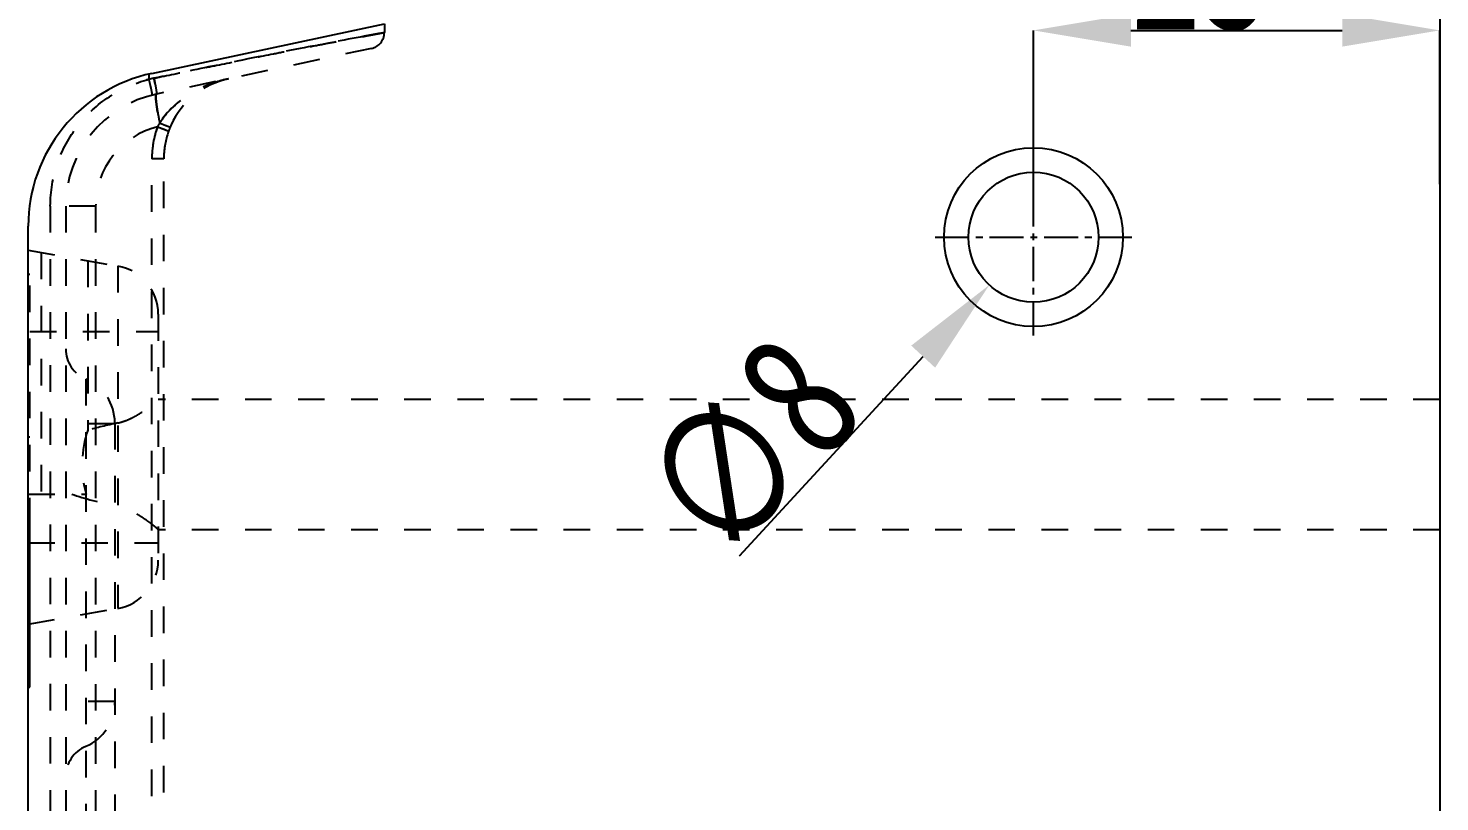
# Model space of a CAD drawing. Header units: millimetres. Extents: x -941 to 1421, y -11614 to -3210.
# Drawn here: x 328.7 to 415.5, y -5915.2 to -5867.6 of the extents above; entities that cross this region are included whole.
import ezdxf

# ---------------------------------------------------------------- set-up
doc = ezdxf.new("R2010")
doc.units = ezdxf.units.MM
doc.header["$LTSCALE"] = 16.335
doc.header["$PDMODE"] = 3
doc.header["$PDSIZE"] = 0.3125
doc.linetypes.add('CENTER', pattern=[0.6, 0.375, -0.075, 0.075, -0.075])
doc.linetypes.add('HIDDEN', pattern=[0.2, 0.1, -0.1])
doc.layers.get('0').update_dxf_attribs({"linetype": 'CONTINUOUS'})
doc.layers.get('Defpoints').update_dxf_attribs({"linetype": 'CONTINUOUS'})
doc.layers.add('DEFAULT_2', color=8, linetype='HIDDEN')
doc.styles.get("Standard").update_dxf_attribs({"font": 'txt', "width": 0.8})
doc.dimstyles.new('ISO-25', dxfattribs={"dimtxt": 8, "dimasz": 6, "dimexe": 0, "dimexo": 0, "dimgap": 0, "dimtad": 1, "dimdsep": 46, "dimtxsty": 'Standard', "dimcen": 0, "dimclrd": 4, "dimclre": 4, "dimclrt": 6, "dimazin": 0, "dimtfac": 1, "dimtofl": 0, "dimtmove": 0, "dimatfit": 3, "dimfxl": 0, "dimarcsym": 0})

# ---------------------------------------------------------------- blocks, each defined once
blk = doc.blocks.new('*D628')
at = {"color": 4, "lineweight": -2}
for p, q in [((390.501, -5878.224), (390.501, -5867.747)), ((396.501, -5867.747), (409.501, -5867.747)), ((415.501, -5877.217), (415.501, -5867.747))]:
    blk.add_line(p, q, dxfattribs=at)
at = {"color": 4}
for points in [[(396.501, -5866.747), (396.501, -5868.747), (390.501, -5867.747)], [(409.501, -5866.747), (409.501, -5868.747), (415.501, -5867.747)]]:
    blk.add_solid(points, dxfattribs=at)
at = {"layer": 'Defpoints', "color": 0}
for p in [(415.501, -5867.747), (415.501, -5877.217), (390.501, -5878.224)]:
    blk.add_point(p, dxfattribs=at)
at = {"color": 6, "insert": (400.826, -5863.747), "char_height": 8, "attachment_point": 5}
blk.add_mtext('25', dxfattribs=at)
blk = doc.blocks.new('*D629')
at = {"color": 4, "lineweight": -2}
blk.add_line((372.412, -5900.061), (383.718, -5887.815), dxfattribs=at)
at = {"color": 4}
blk.add_solid([(382.983, -5887.137), (384.452, -5888.494), (387.788, -5883.407)], dxfattribs=at)
at = {"layer": 'Defpoints', "color": 0}
for p in [(393.214, -5877.529), (387.788, -5883.407)]:
    blk.add_point(p, dxfattribs=at)
at = {"color": 6, "insert": (373.091, -5893.429), "char_height": 8, "attachment_point": 5, "rotation": 47.28739}
blk.add_mtext('∅8', dxfattribs=at)

msp = doc.modelspace()

# ---------------------------------------------------------------- linework, layer by layer
at = {"color": 7, "linetype": 'Continuous'}
for p, q in [((415.501, -5795.468), (415.501, -6175.468)), ((336.269, -5870.393), (350.566, -5867.354)), ((328.657, -6175.468), (328.657, -5879.793)), ((328.657, -5898.142), (328.757, -5898.142)), ((328.757, -5908.142), (328.757, -5898.142)), ((328.657, -5908.142), (328.757, -5908.142))]:
    msp.add_line(p, q, dxfattribs=at)
at = {"color": 1, "linetype": 'CENTER', "ltscale": 0.342088}
for p, q in [((390.501, -5886.518), (390.501, -5874.418)), ((384.451, -5880.468), (396.551, -5880.468))]:
    msp.add_line(p, q, dxfattribs=at)
at = {"color": 7, "linetype": 'Continuous'}
for radius in [5.5, 4]:
    msp.add_circle((390.501, -5880.468), radius, dxfattribs=at)
msp.add_arc((338.267, -5879.793), 9.61, 102, 180, dxfattribs=at)
at = {"layer": 'DEFAULT_2', "color": 8, "linetype": 'HIDDEN'}
for p, q in [((350.201, -5867.946), (349.334, -5868.11)), ((350.24, -5867.939), (350.201, -5867.946)), ((350.566, -5867.876), (350.24, -5867.939)), ((350.566, -5867.354), (350.566, -5867.876)), ((349.77, -5868.859), (336.54, -5871.671)), ((336.069, -5870.437), (336.069, -5870.762)), ((336.264, -6052.061), (336.264, -5875.643)), ((336.998, -5875.643), (336.264, -5875.643)), ((336.998, -6061.633), (336.998, -5875.643)), ((330.016, -5878.55), (330.016, -6083.955)), ((332.803, -5878.552), (330.016, -5878.552)), ((330.968, -5878.552), (330.968, -6082.951)), ((332.803, -5878.552), (332.803, -6052.363)), ((328.657, -5881.273), (334.178, -5882.246)), ((329.457, -5881.414), (329.457, -5896.273)), ((332.315, -5881.918), (332.315, -5892.345)), ((328.757, -5882.773), (328.657, -5882.773)), ((328.757, -5898.142), (328.757, -5882.773)), ((334.178, -5882.246), (334.178, -5903.299)), ((336.657, -5885.201), (336.657, -5900.345)), ((328.757, -5886.273), (336.657, -5886.273)), ((328.757, -5887.773), (328.657, -5887.773)), ((332.199, -5889.197), (332.199, -6040.429)), ((415.501, -5890.463), (336.657, -5890.463)), ((333.983, -5891.95), (330.968, -5891.95)), ((333.983, -5891.886), (333.983, -6037.739)), ((328.757, -5892.773), (328.657, -5892.773)), ((328.657, -5896.273), (332.219, -5896.273)), ((415.501, -5898.463), (336.657, -5898.463)), ((328.657, -5899.273), (336.657, -5899.273)), ((328.757, -5903.142), (328.657, -5903.142)), ((328.657, -5904.273), (334.178, -5903.299)), ((333.983, -5909.035), (330.968, -5909.035))]:
    msp.add_line(p, q, dxfattribs=at)
for centre, radius, start, end in [((349.561, -5867.876), 1.005, 282, 0), ((620.95, -7243.062), 1401.565, 101.554039, 101.714126), ((338.216, -5879.011), 8.524, 104.58538, 105.79585), ((338.006, -5878.558), 8.033, 101.58766, 103.95), ((320.85, -5873.975), 15.886, 10.59442, 11.94339), ((342.023, -5875.643), 5.025, 102, 155.50932), ((338.003, -5878.552), 7.035, 102, 180), ((356.251, -5869.475), 19.907, 189.52007, 191.49739), ((340.791, -5876.008), 4.792, 143.87039, 145.39355), ((340.934, -5876.114), 4.97, 141.28486, 143.86446), ((337.827, -5878.552), 5.024, 104.0796, 180.00392), ((342.132, -5875.649), 5.868, 160.37115, 179.93391), ((342.047, -5875.632), 5.782, 165.11816, 166.84579), ((342.092, -5875.644), 5.828, 160.28695, 165.11483), ((341.366, -5876.318), 5.443, 148.12089, 150.98866), ((341.329, -5876.297), 5.401, 148.11712, 150.99538), ((341.308, -5876.284), 5.377, 148.10088, 149.0694), ((340.646, -5875.909), 4.617, 145.38832, 147.71906), ((342.039, -5875.647), 5.041, 161.92714, 179.97107), ((342.072, -5875.658), 5.077, 160.3247, 161.92661), ((341.846, -5875.576), 4.836, 158.08001, 160.3426), ((341.975, -5875.627), 4.974, 156.95863, 158.07925), ((341.942, -5875.609), 4.937, 155.47055, 157.00213), ((341.913, -5875.596), 4.905, 155.49134, 157.00678), ((341.983, -5875.639), 4.985, 172.58813, 175.08154), ((342.018, -5875.643), 5.02, 170.11234, 172.58814), ((342.069, -5875.642), 5.071, 178.57189, 180.00455), ((342.012, -5875.64), 5.013, 175.08892, 178.57599), ((333.657, -5885.201), 3, 0, 80), ((332.978, -5887.344), 2.01, 180, 247.18511), ((331.069, -5891.883), 2.914, 0.00003, 67.18511), ((333.657, -5900.345), 3, 280, 0), ((331.069, -5909.102), 2.914, 292.81489, 359.99997), ((332.978, -5913.641), 2.01, 112.81489, 180)]:
    msp.add_arc(centre, radius, start, end, dxfattribs=at)
for centre, major_axis, ratio, start_param, end_param in [((334.2, -5894.463), (0, 4), 0.555556, 1.012873, 2.040363), ((351.56, -5894.463), (22.685, 0), 0.176327, 2.443782, 2.583669), ((351.56, -5894.463), (22.685, 0), 0.176327, -2.672026, -2.443782)]:
    msp.add_ellipse(centre, major_axis=major_axis, ratio=ratio, start_param=start_param, end_param=end_param, dxfattribs=at)
for points, knots in [([(336.392, -5870.688), (337.221, -5870.516), (338.869, -5870.176), (341.317, -5869.675), (343.322, -5869.271), (344.876, -5868.963), (345.976, -5868.747), (347.006, -5868.549), (347.94, -5868.372), (348.75, -5868.219), (349.336, -5868.109), (349.727, -5868.036), (349.959, -5867.992), (350.151, -5867.956), (350.303, -5867.927), (350.417, -5867.905), (350.49, -5867.891), (350.53, -5867.883), (350.55, -5867.88), (350.558, -5867.876), (350.566, -5867.877), (350.566, -5867.876)], [0, 0, 0, 0, 0.175665, 0.349427, 0.518733, 0.600279, 0.678344, 0.751574, 0.818001, 0.875602, 0.922708, 0.941916, 0.958223, 0.971684, 0.982353, 0.990342, 0.995827, 0.997686, 0.998986, 0.99975, 1, 1, 1, 1]), ([(349.334, -5868.11), (348.015, -5868.357), (344.976, -5868.934), (341.944, -5869.547), (340.228, -5869.898)], [0, 0, 0, 0, 0.433594, 1, 1, 1, 1]), ([(330.016, -5878.55), (330.021, -5877.668), (330.309, -5875.892), (331.594, -5873.528), (333.567, -5871.699), (335.217, -5870.983), (336.069, -5870.762)], [0, 0, 0, 0, 0.250142, 0.500189, 0.750131, 1, 1, 1, 1]), ([(336.069, -5870.762), (336.1, -5870.881), (336.143, -5871.058), (336.194, -5871.285), (336.227, -5871.436), (336.249, -5871.556), (336.266, -5871.651), (336.267, -5871.697), (336.272, -5871.734), (336.265, -5871.735)], [0, 0, 0, 0, 0.369989, 0.548153, 0.705362, 0.831209, 0.922768, 0.979071, 1, 1, 1, 1]), ([(336.392, -5870.688), (336.418, -5870.808), (336.453, -5870.987), (336.495, -5871.217), (336.52, -5871.369), (336.537, -5871.49), (336.548, -5871.586), (336.547, -5871.633), (336.547, -5871.669), (336.54, -5871.671)], [0, 0, 0, 0, 0.369442, 0.54739, 0.704449, 0.830237, 0.921852, 0.978376, 1, 1, 1, 1]), ([(340.978, -5870.727), (340.149, -5870.904), (338.525, -5871.523), (337.203, -5872.715), (336.743, -5873.443)], [0, 0, 0, 0, 0.495964, 1, 1, 1, 1]), ([(340.978, -5870.727), (340.149, -5870.904), (338.525, -5871.523), (337.204, -5872.715), (336.743, -5873.443)], [0, 0, 0, 0, 0.49595, 1, 1, 1, 1]), ([(340.978, -5870.727), (340.707, -5870.785), (339.626, -5871.075), (338.601, -5871.602), (337.943, -5872.127)], [0, 0, 0, 0, 0.247745, 1, 1, 1, 1]), ([(336.267, -5871.682), (336.269, -5871.695), (336.269, -5871.709), (336.27, -5871.734), (336.265, -5871.735)], [0, 0, 0, 0, 0.722218, 1, 1, 1, 1]), ([(336.618, -5872.768), (336.584, -5872.562), (336.537, -5872.231), (336.502, -5871.896), (336.51, -5871.769)], [0, 0, 0, 0, 0.621805, 1, 1, 1, 1]), ([(336.54, -5871.671), (336.527, -5871.674), (336.51, -5871.728), (336.507, -5871.818), (336.512, -5871.982), (336.534, -5872.2), (336.57, -5872.472), (336.637, -5872.893), (336.698, -5873.22), (336.743, -5873.443)], [0, 0, 0, 0, 0.022515, 0.075463, 0.164696, 0.288874, 0.443886, 0.620819, 1, 1, 1, 1]), ([(336.54, -5871.671), (336.527, -5871.674), (336.51, -5871.728), (336.507, -5871.818), (336.512, -5871.982), (336.534, -5872.2), (336.57, -5872.472), (336.637, -5872.893), (336.698, -5873.22), (336.743, -5873.443)], [0, 0, 0, 0, 0.022515, 0.075463, 0.164695, 0.288872, 0.443883, 0.620817, 1, 1, 1, 1]), ([(336.51, -5871.769), (336.511, -5871.745), (336.513, -5871.713), (336.53, -5871.673), (336.54, -5871.671)], [0, 0, 0, 0, 0.687916, 1, 1, 1, 1]), ([(336.546, -5871.585), (336.547, -5871.606), (336.546, -5871.628), (336.548, -5871.669), (336.54, -5871.671)], [0, 0, 0, 0, 0.725416, 1, 1, 1, 1]), ([(337.943, -5872.127), (337.862, -5872.191), (337.543, -5872.459), (337.252, -5872.76), (337.056, -5873.005)], [0, 0, 0, 0, 0.247167, 1, 1, 1, 1]), ([(336.605, -5873.678), (336.691, -5873.709), (336.818, -5873.756), (336.98, -5873.817), (337.085, -5873.857), (337.169, -5873.892), (337.235, -5873.917), (337.267, -5873.937), (337.291, -5873.943), (337.292, -5873.949)], [0, 0, 0, 0, 0.371202, 0.547557, 0.703045, 0.828267, 0.920304, 0.977884, 1, 1, 1, 1]), ([(336.605, -5873.678), (336.691, -5873.709), (336.818, -5873.756), (336.98, -5873.817), (337.085, -5873.857), (337.169, -5873.892), (337.235, -5873.917), (337.267, -5873.937), (337.291, -5873.943), (337.292, -5873.949)], [0, 0, 0, 0, 0.371154, 0.54749, 0.70297, 0.828196, 0.920249, 0.977854, 1, 1, 1, 1]), ([(336.605, -5873.678), (336.755, -5873.732), (336.956, -5873.805), (337.181, -5873.896), (337.259, -5873.928), (337.283, -5873.942)], [0, 0, 0, 0, 0.65534, 0.883024, 1, 1, 1, 1]), ([(336.743, -5873.443), (336.824, -5873.477), (336.942, -5873.525), (337.095, -5873.584), (337.194, -5873.622), (337.274, -5873.65), (337.337, -5873.671), (337.371, -5873.677), (337.394, -5873.684), (337.397, -5873.68)], [0, 0, 0, 0, 0.374891, 0.550855, 0.705313, 0.829431, 0.920515, 0.977489, 1, 1, 1, 1]), ([(336.743, -5873.443), (336.874, -5873.498), (337.082, -5873.578), (337.292, -5873.661), (337.372, -5873.679)], [0, 0, 0, 0, 0.632125, 1, 1, 1, 1]), ([(336.743, -5873.443), (336.874, -5873.498), (337.082, -5873.578), (337.292, -5873.661), (337.372, -5873.679)], [0, 0, 0, 0, 0.632204, 1, 1, 1, 1]), ([(337.372, -5873.679), (337.375, -5873.679), (337.383, -5873.68), (337.394, -5873.684), (337.397, -5873.68)], [0, 0, 0, 0, 0.401577, 1, 1, 1, 1]), ([(337.372, -5873.679), (337.375, -5873.679), (337.383, -5873.68), (337.394, -5873.684), (337.397, -5873.68)], [0, 0, 0, 0, 0.401511, 1, 1, 1, 1]), ([(334.178, -5891.893), (334.353, -5891.856), (334.689, -5891.75), (335.149, -5891.531), (335.559, -5891.292), (335.913, -5891.054), (336.171, -5890.866), (336.346, -5890.731), (336.452, -5890.648), (336.535, -5890.578), (336.6, -5890.526), (336.633, -5890.489), (336.657, -5890.472), (336.657, -5890.464)], [0, 0, 0, 0, 0.185738, 0.363746, 0.528886, 0.67771, 0.806212, 0.860747, 0.907508, 0.945539, 0.974061, 0.992403, 1, 1, 1, 1]), ([(336.657, -5898.461), (336.657, -5898.454), (336.633, -5898.436), (336.6, -5898.4), (336.535, -5898.347), (336.452, -5898.278), (336.346, -5898.195), (336.171, -5898.06), (335.913, -5897.871), (335.559, -5897.633), (335.149, -5897.394), (334.689, -5897.176), (334.353, -5897.07), (334.178, -5897.033)], [0, 0, 0, 0, 0.007593, 0.025927, 0.054443, 0.092474, 0.139241, 0.193784, 0.322313, 0.471153, 0.636272, 0.814261, 1, 1, 1, 1])]:
    msp.add_open_spline(points, degree=3, knots=knots, dxfattribs=at)
for points in [[(336.264, -5871.65), (336.265, -5871.661), (336.266, -5871.672), (336.267, -5871.682)], [(336.417, -5874.316), (336.316, -5874.749), (336.265, -5875.198), (336.265, -5875.643)]]:
    msp.add_open_spline(points, degree=3, dxfattribs=at)

# ---------------------------------------------------------------- dimensions: what is measured, and where the dimension line sits
dim = msp.add_linear_dim(base=(415.501, -5867.747), p1=(390.501, -5878.224), p2=(415.501, -5877.217), dimstyle='ISO-25', override={"dimfxl": 1.25})
dim.commit()
dim.dimension.update_dxf_attribs({"geometry": '*D628', "text_midpoint": (400.826, -5867.747), "dimtype": 160})
dim = msp.add_diameter_dim_2p(p1=(393.214, -5877.529), p2=(387.788, -5883.407), dimstyle='ISO-25', override={"dimfxl": 1.25})
dim.commit()
dim.dimension.update_dxf_attribs({"geometry": '*D629', "text_midpoint": (373.091, -5893.429)})

doc.saveas('drawing.dxf')
